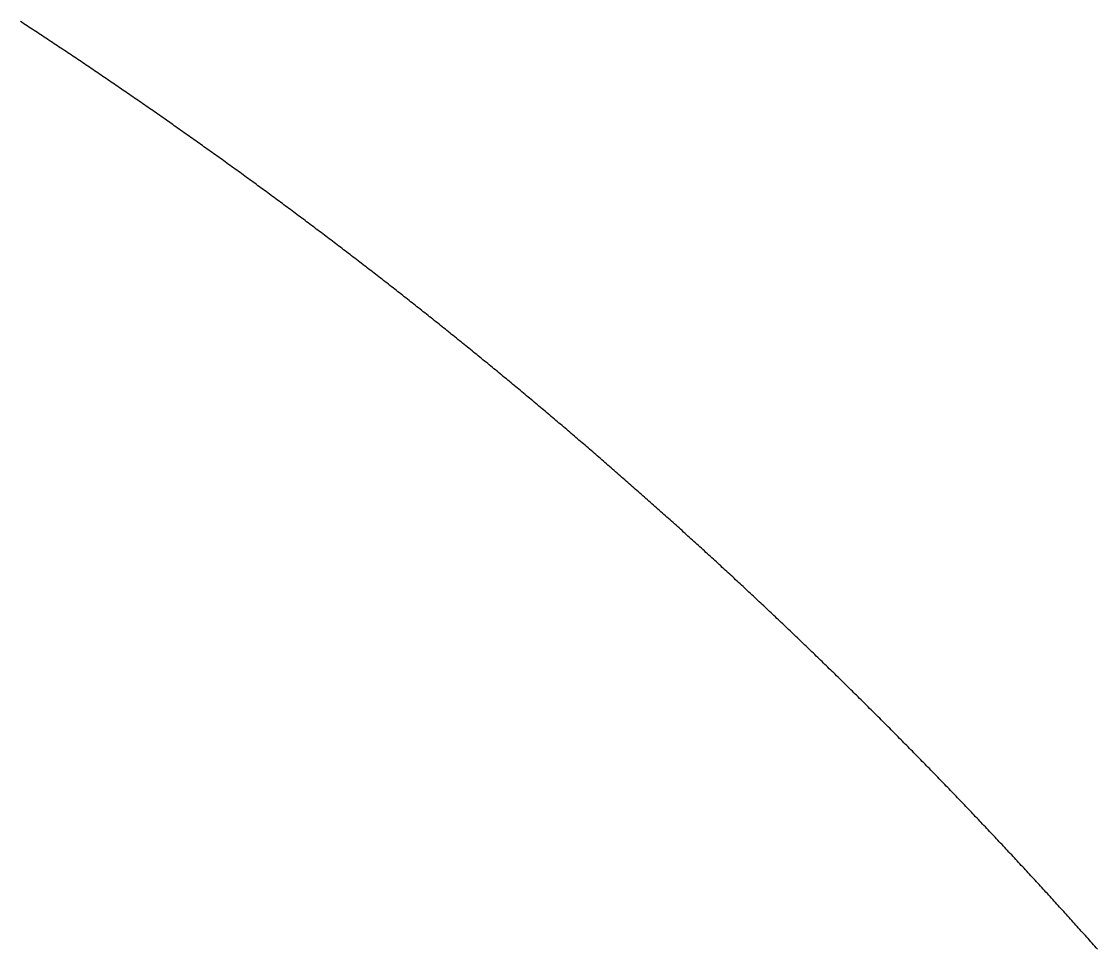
# Model space of a CAD drawing. Extents: x 6805096 to 46905100, y -25788412 to -58651.
# Drawn here: x 43335211 to 43675733, y -2970917 to -2677675 of the extents above; entities that cross this region are included whole.
import ezdxf

# ---------------------------------------------------------------- set-up
doc = ezdxf.new("R2010")
doc.units = 0

msp = doc.modelspace()

# ---------------------------------------------------------------- linework, layer by layer
at = {"layer": 'Layer 1'}
for p, q in [((43335422.810331, -2678024.523861), (43334887.328718, -2677675.310735)), ((43335958.15508, -2678373.935847), (43335422.810331, -2678024.523861)), ((43336493.362911, -2678723.546651), (43335958.15508, -2678373.935847)), ((43337028.433769, -2679073.356229), (43336493.362911, -2678723.546651)), ((43337563.3676, -2679423.364536), (43337028.433769, -2679073.356229)), ((43338098.164352, -2679773.57153), (43337563.3676, -2679423.364536)), ((43338632.82397, -2680123.977167), (43338098.164352, -2679773.57153)), ((43339167.3464, -2680474.581402), (43338632.82397, -2680123.977167)), ((43339701.731589, -2680825.384192), (43339167.3464, -2680474.581402)), ((43340235.979482, -2681176.385494), (43339701.731589, -2680825.384192)), ((43340770.090027, -2681527.585263), (43340235.979482, -2681176.385494)), ((43341304.063168, -2681878.983456), (43340770.090027, -2681527.585263)), ((43341837.898852, -2682230.58003), (43341304.063168, -2681878.983456)), ((43342371.597026, -2682582.374939), (43341837.898852, -2682230.58003)), ((43342905.157635, -2682934.368142), (43342371.597026, -2682582.374939)), ((43343438.580626, -2683286.559594), (43342905.157635, -2682934.368142)), ((43343971.865945, -2683638.949251), (43343438.580626, -2683286.559594)), ((43344505.013538, -2683991.53707), (43343971.865945, -2683638.949251)), ((43345038.023351, -2684344.323006), (43344505.013538, -2683991.53707)), ((43345570.89533, -2684697.307017), (43345038.023351, -2684344.323006)), ((43346103.629422, -2685050.489058), (43345570.89533, -2684697.307017)), ((43346636.225573, -2685403.869086), (43346103.629422, -2685050.489058)), ((43347168.683729, -2685757.447057), (43346636.225573, -2685403.869086)), ((43347701.003836, -2686111.222927), (43347168.683729, -2685757.447057)), ((43348233.18584, -2686465.196653), (43347701.003836, -2686111.222927)), ((43348765.229688, -2686819.368191), (43348233.18584, -2686465.196653)), ((43349297.135325, -2687173.737497), (43348765.229688, -2686819.368191)), ((43349828.902698, -2687528.304527), (43349297.135325, -2687173.737497)), ((43350360.531753, -2687883.069238), (43349828.902698, -2687528.304527)), ((43350892.022436, -2688238.031586), (43350360.531753, -2687883.069238)), ((43351423.374693, -2688593.191527), (43350892.022436, -2688238.031586)), ((43351954.588471, -2688948.549018), (43351423.374693, -2688593.191527)), ((43352485.663716, -2689304.104014), (43351954.588471, -2688948.549018)), ((43353016.600373, -2689659.856473), (43352485.663716, -2689304.104014)), ((43353547.39839, -2690015.80635), (43353016.600373, -2689659.856473)), ((43354078.057711, -2690371.953602), (43353547.39839, -2690015.80635)), ((43354608.578284, -2690728.298184), (43354078.057711, -2690371.953602)), ((43355138.960055, -2691084.840054), (43354608.578284, -2690728.298184)), ((43355669.202969, -2691441.579168), (43355138.960055, -2691084.840054)), ((43356199.306973, -2691798.515481), (43355669.202969, -2691441.579168)), ((43356729.272013, -2692155.64895), (43356199.306973, -2691798.515481)), ((43357259.098035, -2692512.979532), (43356729.272013, -2692155.64895)), ((43357788.784986, -2692870.507182), (43357259.098035, -2692512.979532)), ((43358318.332812, -2693228.231857), (43357788.784986, -2692870.507182)), ((43358847.741458, -2693586.153514), (43358318.332812, -2693228.231857)), ((43359377.010871, -2693944.272107), (43358847.741458, -2693586.153514)), ((43359906.140997, -2694302.587595), (43359377.010871, -2693944.272107)), ((43360435.131782, -2694661.099933), (43359906.140997, -2694302.587595)), ((43360963.983173, -2695019.809077), (43360435.131782, -2694661.099933)), ((43361492.695116, -2695378.714983), (43360963.983173, -2695019.809077)), ((43362021.267556, -2695737.817609), (43361492.695116, -2695378.714983)), ((43362549.70044, -2696097.116909), (43362021.267556, -2695737.817609)), ((43363077.993715, -2696456.612841), (43362549.70044, -2696097.116909)), ((43363606.147325, -2696816.305361), (43363077.993715, -2696456.612841)), ((43364134.161218, -2697176.194425), (43363606.147325, -2696816.305361)), ((43364662.03534, -2697536.279989), (43364134.161218, -2697176.194425)), ((43365189.769637, -2697896.562009), (43364662.03534, -2697536.279989)), ((43365717.364055, -2698257.040443), (43365189.769637, -2697896.562009)), ((43366244.81854, -2698617.715246), (43365717.364055, -2698257.040443)), ((43366772.133038, -2698978.586374), (43366244.81854, -2698617.715246)), ((43367299.307496, -2699339.653783), (43366772.133038, -2698978.586374)), ((43367826.341859, -2699700.917431), (43367299.307496, -2699339.653783)), ((43368353.236075, -2700062.377273), (43367826.341859, -2699700.917431)), ((43368879.990088, -2700424.033265), (43368353.236075, -2700062.377273)), ((43369406.603846, -2700785.885365), (43368879.990088, -2700424.033265)), ((43369933.077294, -2701147.933527), (43369406.603846, -2700785.885365)), ((43370459.410379, -2701510.177709), (43369933.077294, -2701147.933527)), ((43370985.603046, -2701872.617866), (43370459.410379, -2701510.177709)), ((43371511.655243, -2702235.253955), (43370985.603046, -2701872.617866)), ((43372037.566914, -2702598.085933), (43371511.655243, -2702235.253955)), ((43372563.338007, -2702961.113755), (43372037.566914, -2702598.085933)), ((43373088.968467, -2703324.337378), (43372563.338007, -2702961.113755)), ((43373614.458241, -2703687.756758), (43373088.968467, -2703324.337378)), ((43374139.807275, -2704051.371851), (43373614.458241, -2703687.756758)), ((43374665.015514, -2704415.182614), (43374139.807275, -2704051.371851)), ((43375190.082906, -2704779.189002), (43374665.015514, -2704415.182614)), ((43375715.009396, -2705143.390973), (43375190.082906, -2704779.189002)), ((43376239.794931, -2705507.788483), (43375715.009396, -2705143.390973)), ((43376764.439456, -2705872.381487), (43376239.794931, -2705507.788483)), ((43377288.942918, -2706237.169942), (43376764.439456, -2705872.381487)), ((43377813.305263, -2706602.153804), (43377288.942918, -2706237.169942)), ((43378337.526438, -2706967.33303), (43377813.305263, -2706602.153804)), ((43378861.606387, -2707332.707576), (43378337.526438, -2706967.33303)), ((43379385.545059, -2707698.277398), (43378861.606387, -2707332.707576)), ((43379909.342397, -2708064.042453), (43379385.545059, -2707698.277398)), ((43380432.99835, -2708430.002696), (43379909.342397, -2708064.042453)), ((43380956.512863, -2708796.158084), (43380432.99835, -2708430.002696)), ((43381479.885882, -2709162.508573), (43380956.512863, -2708796.158084)), ((43382003.117354, -2709529.05412), (43381479.885882, -2709162.508573)), ((43382526.207224, -2709895.794681), (43382003.117354, -2709529.05412)), ((43383049.155439, -2710262.730212), (43382526.207224, -2709895.794681)), ((43383571.961945, -2710629.86067), (43383049.155439, -2710262.730212)), ((43384094.626688, -2710997.18601), (43383571.961945, -2710629.86067)), ((43384617.149614, -2711364.706189), (43384094.626688, -2710997.18601)), ((43385139.53067, -2711732.421163), (43384617.149614, -2711364.706189)), ((43385661.769801, -2712100.330889), (43385139.53067, -2711732.421163)), ((43386183.866954, -2712468.435322), (43385661.769801, -2712100.330889)), ((43386705.822075, -2712836.73442), (43386183.866954, -2712468.435322)), ((43387227.63511, -2713205.228138), (43386705.822075, -2712836.73442)), ((43387749.306006, -2713573.916432), (43387227.63511, -2713205.228138)), ((43388270.834708, -2713942.79926), (43387749.306006, -2713573.916432)), ((43388792.221163, -2714311.876576), (43388270.834708, -2713942.79926)), ((43389313.465316, -2714681.148339), (43388792.221163, -2714311.876576)), ((43389834.567115, -2715050.614503), (43389313.465316, -2714681.148339)), ((43390355.526505, -2715420.275025), (43389834.567115, -2715050.614503)), ((43390876.343432, -2715790.129861), (43390355.526505, -2715420.275025)), ((43391397.017843, -2716160.178968), (43390876.343432, -2715790.129861)), ((43391917.549683, -2716530.422302), (43391397.017843, -2716160.178968)), ((43392437.9389, -2716900.859819), (43391917.549683, -2716530.422302)), ((43392958.185438, -2717271.491475), (43392437.9389, -2716900.859819)), ((43393478.289245, -2717642.317227), (43392958.185438, -2717271.491475)), ((43393998.250266, -2718013.337032), (43393478.289245, -2717642.317227)), ((43394518.068447, -2718384.550844), (43393998.250266, -2718013.337032)), ((43395037.743736, -2718755.958621), (43394518.068447, -2718384.550844)), ((43395557.276077, -2719127.560319), (43395037.743736, -2718755.958621)), ((43396076.665418, -2719499.355894), (43395557.276077, -2719127.560319)), ((43396595.911704, -2719871.345303), (43396076.665418, -2719499.355894)), ((43397115.014881, -2720243.528501), (43396595.911704, -2719871.345303)), ((43397633.974896, -2720615.905445), (43397115.014881, -2720243.528501)), ((43398152.791694, -2720988.476091), (43397633.974896, -2720615.905445)), ((43398671.465223, -2721361.240396), (43398152.791694, -2720988.476091)), ((43399189.995428, -2721734.198316), (43398671.465223, -2721361.240396)), ((43399708.382255, -2722107.349807), (43399189.995428, -2721734.198316)), ((43400226.625651, -2722480.694825), (43399708.382255, -2722107.349807)), ((43400744.725561, -2722854.233327), (43400226.625651, -2722480.694825)), ((43401262.681932, -2723227.965269), (43400744.725561, -2722854.233327)), ((43401780.49471, -2723601.890607), (43401262.681932, -2723227.965269)), ((43402298.163842, -2723976.009298), (43401780.49471, -2723601.890607)), ((43402815.689272, -2724350.321297), (43402298.163842, -2723976.009298)), ((43403333.070949, -2724724.826561), (43402815.689272, -2724350.321297)), ((43403850.308817, -2725099.525047), (43403333.070949, -2724724.826561)), ((43404367.402823, -2725474.416711), (43403850.308817, -2725099.525047)), ((43404884.352913, -2725849.501508), (43404367.402823, -2725474.416711)), ((43405401.159033, -2726224.779395), (43404884.352913, -2725849.501508)), ((43405917.82113, -2726600.250329), (43405401.159033, -2726224.779395)), ((43406434.339149, -2726975.914266), (43405917.82113, -2726600.250329)), ((43406950.713037, -2727351.771162), (43406434.339149, -2726975.914266)), ((43407466.94274, -2727727.820973), (43406950.713037, -2727351.771162)), ((43407983.028204, -2728104.063655), (43407466.94274, -2727727.820973)), ((43408498.969376, -2728480.499166), (43407983.028204, -2728104.063655)), ((43409014.7662, -2728857.127461), (43408498.969376, -2728480.499166)), ((43409530.418625, -2729233.948496), (43409014.7662, -2728857.127461)), ((43410045.926595, -2729610.962228), (43409530.418625, -2729233.948496)), ((43410561.290057, -2729988.168612), (43410045.926595, -2729610.962228)), ((43411076.508958, -2730365.567607), (43410561.290057, -2729988.168612)), ((43411591.583243, -2730743.159166), (43411076.508958, -2730365.567607)), ((43412106.512858, -2731120.943248), (43411591.583243, -2730743.159166)), ((43412621.29775, -2731498.919807), (43412106.512858, -2731120.943248)), ((43413135.937865, -2731877.088801), (43412621.29775, -2731498.919807)), ((43413650.433149, -2732255.450186), (43413135.937865, -2731877.088801)), ((43414164.783548, -2732634.003918), (43413650.433149, -2732255.450186)), ((43414678.989008, -2733012.749953), (43414164.783548, -2732634.003918)), ((43415193.049476, -2733391.688247), (43414678.989008, -2733012.749953)), ((43415706.964898, -2733770.818757), (43415193.049476, -2733391.688247)), ((43416220.73522, -2734150.14144), (43415706.964898, -2733770.818757)), ((43416734.360387, -2734529.656251), (43416220.73522, -2734150.14144)), ((43417247.840347, -2734909.363146), (43416734.360387, -2734529.656251)), ((43417761.175046, -2735289.262082), (43417247.840347, -2734909.363146)), ((43418274.364429, -2735669.353016), (43417761.175046, -2735289.262082)), ((43418787.408442, -2736049.635903), (43418274.364429, -2735669.353016)), ((43419300.307033, -2736430.110699), (43418787.408442, -2736049.635903)), ((43419813.060147, -2736810.777362), (43419300.307033, -2736430.110699)), ((43420325.66773, -2737191.635847), (43419813.060147, -2736810.777362)), ((43420838.129729, -2737572.686111), (43420325.66773, -2737191.635847)), ((43421350.446089, -2737953.92811), (43420838.129729, -2737572.686111)), ((43421862.616757, -2738335.3618), (43421350.446089, -2737953.92811)), ((43422374.641679, -2738716.987137), (43421862.616757, -2738335.3618)), ((43422886.520801, -2739098.804078), (43422374.641679, -2738716.987137)), ((43423398.25407, -2739480.812579), (43422886.520801, -2739098.804078)), ((43423909.841431, -2739863.012596), (43423398.25407, -2739480.812579)), ((43424421.28283, -2740245.404086), (43423909.841431, -2739863.012596)), ((43424932.578215, -2740627.987005), (43424421.28283, -2740245.404086)), ((43425443.727531, -2741010.761309), (43424932.578215, -2740627.987005)), ((43425954.730723, -2741393.726954), (43425443.727531, -2741010.761309)), ((43426465.58774, -2741776.883897), (43425954.730723, -2741393.726954)), ((43426976.298525, -2742160.232094), (43426465.58774, -2741776.883897)), ((43427486.863027, -2742543.771502), (43426976.298525, -2742160.232094)), ((43427997.28119, -2742927.502076), (43427486.863027, -2742543.771502)), ((43428507.552962, -2743311.423772), (43427997.28119, -2742927.502076)), ((43429017.678287, -2743695.536548), (43428507.552962, -2743311.423772)), ((43429527.657114, -2744079.840359), (43429017.678287, -2743695.536548)), ((43430037.489386, -2744464.335162), (43429527.657114, -2744079.840359)), ((43430547.175052, -2744849.020913), (43430037.489386, -2744464.335162)), ((43431056.714056, -2745233.897568), (43430547.175052, -2744849.020913)), ((43431566.106346, -2745618.965083), (43431056.714056, -2745233.897568)), ((43432075.351867, -2746004.223416), (43431566.106346, -2745618.965083)), ((43432584.450565, -2746389.672521), (43432075.351867, -2746004.223416)), ((43433093.402387, -2746775.312356), (43432584.450565, -2746389.672521)), ((43433602.207279, -2747161.142876), (43433093.402387, -2746775.312356)), ((43434110.865187, -2747547.164039), (43433602.207279, -2747161.142876)), ((43434619.376057, -2747933.375799), (43434110.865187, -2747547.164039)), ((43435127.739835, -2748319.778114), (43434619.376057, -2747933.375799)), ((43435635.956468, -2748706.37094), (43435127.739835, -2748319.778114)), ((43436144.025902, -2749093.154233), (43435635.956468, -2748706.37094)), ((43436651.948082, -2749480.127949), (43436144.025902, -2749093.154233)), ((43437159.722956, -2749867.292045), (43436651.948082, -2749480.127949)), ((43437667.350468, -2750254.646476), (43437159.722956, -2749867.292045)), ((43438174.830566, -2750642.1912), (43437667.350468, -2750254.646476)), ((43438682.163196, -2751029.926172), (43438174.830566, -2750642.1912)), ((43439189.348303, -2751417.851349), (43438682.163196, -2751029.926172)), ((43439696.385835, -2751805.966687), (43439189.348303, -2751417.851349)), ((43440203.275736, -2752194.272142), (43439696.385835, -2751805.966687)), ((43440710.017954, -2752582.767671), (43440203.275736, -2752194.272142)), ((43441216.612434, -2752971.453229), (43440710.017954, -2752582.767671)), ((43441723.059122, -2753360.328774), (43441216.612434, -2752971.453229)), ((43442229.357966, -2753749.394261), (43441723.059122, -2753360.328774)), ((43442735.50891, -2754138.649647), (43442229.357966, -2753749.394261)), ((43443241.511902, -2754528.094888), (43442735.50891, -2754138.649647)), ((43443747.366886, -2754917.72994), (43443241.511902, -2754528.094888)), ((43444253.073811, -2755307.55476), (43443747.366886, -2754917.72994)), ((43444758.632621, -2755697.569303), (43444253.073811, -2755307.55476)), ((43445264.043262, -2756087.773527), (43444758.632621, -2755697.569303)), ((43445769.305682, -2756478.167387), (43445264.043262, -2756087.773527)), ((43446274.419826, -2756868.750839), (43445769.305682, -2756478.167387)), ((43446779.38564, -2757259.523841), (43446274.419826, -2756868.750839)), ((43447284.203071, -2757650.486347), (43446779.38564, -2757259.523841)), ((43447788.872064, -2758041.638315), (43447284.203071, -2757650.486347)), ((43448293.392567, -2758432.979701), (43447788.872064, -2758041.638315)), ((43448797.764524, -2758824.510461), (43448293.392567, -2758432.979701)), ((43449301.987883, -2759216.230552), (43448797.764524, -2758824.510461)), ((43449806.062589, -2759608.139929), (43449301.987883, -2759216.230552)), ((43450309.988588, -2760000.238549), (43449806.062589, -2759608.139929)), ((43450813.765828, -2760392.526368), (43450309.988588, -2760000.238549)), ((43451317.394253, -2760785.003342), (43450813.765828, -2760392.526368)), ((43451820.87381, -2761177.669429), (43451317.394253, -2760785.003342)), ((43452324.204446, -2761570.524583), (43451820.87381, -2761177.669429)), ((43452827.386106, -2761963.568762), (43452324.204446, -2761570.524583)), ((43453330.418736, -2762356.801921), (43452827.386106, -2761963.568762)), ((43453833.302284, -2762750.224017), (43453330.418736, -2762356.801921)), ((43454336.036694, -2763143.835006), (43453833.302284, -2762750.224017)), ((43454838.621913, -2763537.634845), (43454336.036694, -2763143.835006)), ((43455341.057888, -2763931.623489), (43454838.621913, -2763537.634845)), ((43455843.344564, -2764325.800895), (43455341.057888, -2763931.623489)), ((43456345.481888, -2764720.16702), (43455843.344564, -2764325.800895)), ((43456847.469806, -2765114.721819), (43456345.481888, -2764720.16702)), ((43457349.308264, -2765509.465249), (43456847.469806, -2765114.721819)), ((43457850.997208, -2765904.397266), (43457349.308264, -2765509.465249)), ((43458352.536584, -2766299.517827), (43457850.997208, -2765904.397266)), ((43458853.926339, -2766694.826887), (43458352.536584, -2766299.517827)), ((43459355.166418, -2767090.324403), (43458853.926339, -2766694.826887)), ((43459856.256769, -2767486.010332), (43459355.166418, -2767090.324403)), ((43460357.197336, -2767881.884629), (43459856.256769, -2767486.010332)), ((43460857.988067, -2768277.94725), (43460357.197336, -2767881.884629)), ((43461358.628907, -2768674.198153), (43460857.988067, -2768277.94725)), ((43461859.119802, -2769070.637293), (43461358.628907, -2768674.198153)), ((43462359.4607, -2769467.264627), (43461859.119802, -2769070.637293)), ((43462859.651545, -2769864.080111), (43462359.4607, -2769467.264627)), ((43463359.692284, -2770261.083701), (43462859.651545, -2769864.080111)), ((43463859.582864, -2770658.275353), (43463359.692284, -2770261.083701)), ((43464359.32323, -2771055.655024), (43463859.582864, -2770658.275353)), ((43464858.913328, -2771453.222671), (43464359.32323, -2771055.655024)), ((43465358.353106, -2771850.978248), (43464858.913328, -2771453.222671)), ((43465857.642508, -2772248.921713), (43465358.353106, -2771850.978248)), ((43466356.781482, -2772647.053023), (43465857.642508, -2772248.921713)), ((43466855.769973, -2773045.372132), (43466356.781482, -2772647.053023)), ((43467354.607927, -2773443.878997), (43466855.769973, -2773045.372132)), ((43467853.295291, -2773842.573576), (43467354.607927, -2773443.878997)), ((43468351.832011, -2774241.455823), (43467853.295291, -2773842.573576)), ((43468850.218033, -2774640.525696), (43468351.832011, -2774241.455823)), ((43469348.453303, -2775039.78315), (43468850.218033, -2774640.525696)), ((43469846.537767, -2775439.228142), (43469348.453303, -2775039.78315)), ((43470344.471372, -2775838.860629), (43469846.537767, -2775439.228142)), ((43470842.254063, -2776238.680565), (43470344.471372, -2775838.860629)), ((43471339.885788, -2776638.687909), (43470842.254063, -2776238.680565)), ((43471837.366491, -2777038.882615), (43471339.885788, -2776638.687909)), ((43472334.69612, -2777439.264641), (43471837.366491, -2777038.882615)), ((43472831.87462, -2777839.833942), (43472334.69612, -2777439.264641)), ((43473328.901938, -2778240.590475), (43472831.87462, -2777839.833942)), ((43473825.778019, -2778641.534196), (43473328.901938, -2778240.590475)), ((43474322.502811, -2779042.665062), (43473825.778019, -2778641.534196)), ((43474819.076258, -2779443.983028), (43474322.502811, -2779042.665062)), ((43475315.498308, -2779845.488051), (43474819.076258, -2779443.983028)), ((43475811.768906, -2780247.180087), (43475315.498308, -2779845.488051)), ((43476307.887999, -2780649.059093), (43475811.768906, -2780247.180087)), ((43476803.855532, -2781051.125025), (43476307.887999, -2780649.059093)), ((43477299.671453, -2781453.377838), (43476803.855532, -2781051.125025)), ((43477795.335707, -2781855.81749), (43477299.671453, -2781453.377838)), ((43478290.848239, -2782258.443937), (43477795.335707, -2781855.81749)), ((43478786.208998, -2782661.257134), (43478290.848239, -2782258.443937)), ((43479281.417928, -2783064.257039), (43478786.208998, -2782661.257134)), ((43479776.474976, -2783467.443607), (43479281.417928, -2783064.257039)), ((43480271.380088, -2783870.816795), (43479776.474976, -2783467.443607)), ((43480766.13321, -2784274.376559), (43480271.380088, -2783870.816795)), ((43481260.734289, -2784678.122856), (43480766.13321, -2784274.376559)), ((43481755.18327, -2785082.055641), (43481260.734289, -2784678.122856)), ((43482249.4801, -2785486.17487), (43481755.18327, -2785082.055641)), ((43482743.624724, -2785890.480501), (43482249.4801, -2785486.17487)), ((43483237.61709, -2786294.97249), (43482743.624724, -2785890.480501)), ((43483731.457143, -2786699.650792), (43483237.61709, -2786294.97249)), ((43484225.144829, -2787104.515364), (43483731.457143, -2786699.650792)), ((43484718.680095, -2787509.566162), (43484225.144829, -2787104.515364)), ((43485212.062887, -2787914.803143), (43484718.680095, -2787509.566162)), ((43485705.29315, -2788320.226263), (43485212.062887, -2787914.803143)), ((43486198.370832, -2788725.835478), (43485705.29315, -2788320.226263)), ((43486691.295878, -2789131.630744), (43486198.370832, -2788725.835478)), ((43487184.068234, -2789537.612018), (43486691.295878, -2789131.630744)), ((43487676.687847, -2789943.779256), (43487184.068234, -2789537.612018)), ((43488169.154663, -2790350.132414), (43487676.687847, -2789943.779256)), ((43488661.468628, -2790756.671449), (43488169.154663, -2790350.132414)), ((43489153.629688, -2791163.396317), (43488661.468628, -2790756.671449)), ((43489645.637789, -2791570.306973), (43489153.629688, -2791163.396317)), ((43490137.492878, -2791977.403375), (43489645.637789, -2791570.306973)), ((43490629.1949, -2792384.685479), (43490137.492878, -2791977.403375)), ((43491120.743802, -2792792.153241), (43490629.1949, -2792384.685479)), ((43491612.13953, -2793199.806616), (43491120.743802, -2792792.153241)), ((43492103.382031, -2793607.645563), (43491612.13953, -2793199.806616)), ((43492594.47125, -2794015.670036), (43492103.382031, -2793607.645563)), ((43493085.407133, -2794423.879992), (43492594.47125, -2794015.670036)), ((43493576.189627, -2794832.275387), (43493085.407133, -2794423.879992)), ((43494066.818678, -2795240.856178), (43493576.189627, -2794832.275387)), ((43494557.294232, -2795649.622321), (43494066.818678, -2795240.856178)), ((43495047.616235, -2796058.573772), (43494557.294232, -2795649.622321)), ((43495537.784634, -2796467.710488), (43495047.616235, -2796058.573772)), ((43496027.799374, -2796877.032424), (43495537.784634, -2796467.710488)), ((43496517.660402, -2797286.539538), (43496027.799374, -2796877.032424)), ((43497007.367664, -2797696.231784), (43496517.660402, -2797286.539538)), ((43497496.921106, -2798106.109121), (43497007.367664, -2797696.231784)), ((43497986.320674, -2798516.171503), (43497496.921106, -2798106.109121)), ((43498475.566314, -2798926.418887), (43497986.320674, -2798516.171503)), ((43498964.657974, -2799336.85123), (43498475.566314, -2798926.418887)), ((43499453.595598, -2799747.468487), (43498964.657974, -2799336.85123)), ((43499942.379133, -2800158.270615), (43499453.595598, -2799747.468487)), ((43500431.008525, -2800569.257571), (43499942.379133, -2800158.270615)), ((43500919.483721, -2800980.42931), (43500431.008525, -2800569.257571)), ((43501407.804666, -2801391.785789), (43500919.483721, -2800980.42931)), ((43501895.971307, -2801803.326964), (43501407.804666, -2801391.785789)), ((43502383.983589, -2802215.052792), (43501895.971307, -2801803.326964)), ((43502871.84146, -2802626.963228), (43502383.983589, -2802215.052792)), ((43503359.544864, -2803039.058229), (43502871.84146, -2802626.963228)), ((43503847.09375, -2803451.337751), (43503359.544864, -2803039.058229)), ((43504334.488061, -2803863.801751), (43503847.09375, -2803451.337751)), ((43504821.727746, -2804276.450185), (43504334.488061, -2803863.801751)), ((43505308.812749, -2804689.283009), (43504821.727746, -2804276.450185)), ((43505795.743017, -2805102.300179), (43505308.812749, -2804689.283009)), ((43506282.518497, -2805515.501651), (43505795.743017, -2805102.300179)), ((43506769.139134, -2805928.887383), (43506282.518497, -2805515.501651)), ((43507255.604874, -2806342.45733), (43506769.139134, -2805928.887383)), ((43507741.915665, -2806756.211448), (43507255.604874, -2806342.45733)), ((43508228.071451, -2807170.149694), (43507741.915665, -2806756.211448)), ((43508714.072179, -2807584.272024), (43508228.071451, -2807170.149694)), ((43509199.917796, -2807998.578395), (43508714.072179, -2807584.272024)), ((43509685.608247, -2808413.068762), (43509199.917796, -2807998.578395)), ((43510171.143479, -2808827.743082), (43509685.608247, -2808413.068762)), ((43510656.523437, -2809242.601311), (43510171.143479, -2808827.743082)), ((43511141.748069, -2809657.643405), (43510656.523437, -2809242.601311)), ((43511626.817319, -2810072.869322), (43511141.748069, -2809657.643405)), ((43512111.731135, -2810488.279016), (43511626.817319, -2810072.869322)), ((43512596.489463, -2810903.872444), (43512111.731135, -2810488.279016)), ((43513081.092248, -2811319.649564), (43512596.489463, -2810903.872444)), ((43513565.539437, -2811735.61033), (43513081.092248, -2811319.649564)), ((43514049.830976, -2812151.754699), (43513565.539437, -2811735.61033)), ((43514533.966811, -2812568.082627), (43514049.830976, -2812151.754699)), ((43515017.946889, -2812984.594071), (43514533.966811, -2812568.082627)), ((43515501.771155, -2813401.288987), (43515017.946889, -2812984.594071)), ((43515985.439555, -2813818.167332), (43515501.771155, -2813401.288987)), ((43516468.952037, -2814235.229061), (43515985.439555, -2813818.167332)), ((43516952.308546, -2814652.474131), (43516468.952037, -2814235.229061)), ((43517435.509028, -2815069.902498), (43516952.308546, -2814652.474131)), ((43517918.553429, -2815487.514118), (43517435.509028, -2815069.902498)), ((43518401.441696, -2815905.308948), (43517918.553429, -2815487.514118)), ((43518884.173775, -2816323.286944), (43518401.441696, -2815905.308948)), ((43519366.749612, -2816741.448062), (43518884.173775, -2816323.286944)), ((43519849.169153, -2817159.792258), (43519366.749612, -2816741.448062)), ((43520331.432344, -2817578.319489), (43519849.169153, -2817159.792258)), ((43520813.539131, -2817997.029712), (43520331.432344, -2817578.319489)), ((43521295.489462, -2818415.922882), (43520813.539131, -2817997.029712)), ((43521777.283281, -2818834.998955), (43521295.489462, -2818415.922882)), ((43522258.920535, -2819254.257888), (43521777.283281, -2818834.998955)), ((43522740.40117, -2819673.699638), (43522258.920535, -2819254.257888)), ((43523221.725132, -2820093.32416), (43522740.40117, -2819673.699638)), ((43523702.892368, -2820513.13141), (43523221.725132, -2820093.32416)), ((43524183.902824, -2820933.121346), (43523702.892368, -2820513.13141)), ((43524664.756445, -2821353.293923), (43524183.902824, -2820933.121346)), ((43525145.453179, -2821773.649098), (43524664.756445, -2821353.293923)), ((43525625.99297, -2822194.186826), (43525145.453179, -2821773.649098)), ((43526106.375766, -2822614.907065), (43525625.99297, -2822194.186826)), ((43526586.601513, -2823035.80977), (43526106.375766, -2822614.907065)), ((43527066.670156, -2823456.894898), (43526586.601513, -2823035.80977)), ((43527546.581643, -2823878.162404), (43527066.670156, -2823456.894898)), ((43528026.335918, -2824299.612246), (43527546.581643, -2823878.162404)), ((43528505.932929, -2824721.24438), (43528026.335918, -2824299.612246)), ((43528985.372621, -2825143.058761), (43528505.932929, -2824721.24438)), ((43529464.65494, -2825565.055347), (43528985.372621, -2825143.058761)), ((43529943.779833, -2825987.234093), (43529464.65494, -2825565.055347)), ((43530422.747247, -2826409.594955), (43529943.779833, -2825987.234093)), ((43530901.557126, -2826832.137891), (43530422.747247, -2826409.594955)), ((43531380.209418, -2827254.862856), (43530901.557126, -2826832.137891)), ((43531858.704068, -2827677.769806), (43531380.209418, -2827254.862856)), ((43532337.041023, -2828100.858698), (43531858.704068, -2827677.769806)), ((43532815.220228, -2828524.129488), (43532337.041023, -2828100.858698)), ((43533293.241631, -2828947.582133), (43532815.220228, -2828524.129488)), ((43533771.105177, -2829371.216588), (43533293.241631, -2828947.582133)), ((43534248.810812, -2829795.03281), (43533771.105177, -2829371.216588)), ((43534726.358482, -2830219.030756), (43534248.810812, -2829795.03281)), ((43535203.748134, -2830643.210381), (43534726.358482, -2830219.030756)), ((43535680.979714, -2831067.571641), (43535203.748134, -2830643.210381)), ((43536158.053169, -2831492.114494), (43535680.979714, -2831067.571641)), ((43536634.968443, -2831916.838895), (43536158.053169, -2831492.114494)), ((43537111.725484, -2832341.7448), (43536634.968443, -2831916.838895)), ((43537588.324237, -2832766.832167), (43537111.725484, -2832341.7448)), ((43538064.764649, -2833192.10095), (43537588.324237, -2832766.832167)), ((43538541.046666, -2833617.551108), (43538064.764649, -2833192.10095)), ((43539017.170234, -2834043.182594), (43538541.046666, -2833617.551108)), ((43539493.135299, -2834468.995367), (43539017.170234, -2834043.182594)), ((43539968.941807, -2834894.989382), (43539493.135299, -2834468.995367)), ((43540444.589706, -2835321.164596), (43539968.941807, -2834894.989382)), ((43540920.07894, -2835747.520965), (43540444.589706, -2835321.164596)), ((43541395.409455, -2836174.058444), (43540920.07894, -2835747.520965)), ((43541870.581199, -2836600.776992), (43541395.409455, -2836174.058444)), ((43542345.594118, -2837027.676562), (43541870.581199, -2836600.776992)), ((43542820.448157, -2837454.757113), (43542345.594118, -2837027.676562)), ((43543295.143262, -2837882.0186), (43542820.448157, -2837454.757113)), ((43543769.67938, -2838309.46098), (43543295.143262, -2837882.0186)), ((43544244.056457, -2838737.084208), (43543769.67938, -2838309.46098)), ((43544718.27444, -2839164.888242), (43544244.056457, -2838737.084208)), ((43545192.333274, -2839592.873037), (43544718.27444, -2839164.888242)), ((43545666.232905, -2840021.038549), (43545192.333274, -2839592.873037)), ((43546139.97328, -2840449.384736), (43545666.232905, -2840021.038549)), ((43546613.554344, -2840877.911553), (43546139.97328, -2840449.384736)), ((43547086.976045, -2841306.618956), (43546613.554344, -2840877.911553)), ((43547560.238328, -2841735.506902), (43547086.976045, -2841306.618956)), ((43548033.34114, -2842164.575347), (43547560.238328, -2841735.506902)), ((43548506.284426, -2842593.824248), (43548033.34114, -2842164.575347)), ((43548979.068132, -2843023.25356), (43548506.284426, -2842593.824248)), ((43549451.692206, -2843452.86324), (43548979.068132, -2843023.25356)), ((43549924.156592, -2843882.653244), (43549451.692206, -2843452.86324)), ((43550396.461238, -2844312.623529), (43549924.156592, -2843882.653244)), ((43550868.60609, -2844742.77405), (43550396.461238, -2844312.623529)), ((43551340.591093, -2845173.104764), (43550868.60609, -2844742.77405)), ((43551812.416193, -2845603.615628), (43551340.591093, -2845173.104764)), ((43552284.081338, -2846034.306598), (43551812.416193, -2845603.615628)), ((43552755.586473, -2846465.177629), (43552284.081338, -2846034.306598)), ((43553226.931544, -2846896.228678), (43552755.586473, -2846465.177629)), ((43553698.116497, -2847327.459702), (43553226.931544, -2846896.228678)), ((43554169.141279, -2847758.870657), (43553698.116497, -2847327.459702)), ((43554640.005836, -2848190.461498), (43554169.141279, -2847758.870657)), ((43555110.710114, -2848622.232183), (43554640.005836, -2848190.461498)), ((43555581.25406, -2849054.182668), (43555110.710114, -2848622.232183)), ((43556051.637618, -2849486.312908), (43555581.25406, -2849054.182668)), ((43556521.860736, -2849918.62286), (43556051.637618, -2849486.312908)), ((43556991.92336, -2850351.112481), (43556521.860736, -2849918.62286)), ((43557461.825435, -2850783.781726), (43556991.92336, -2850351.112481)), ((43557931.566909, -2851216.630553), (43557461.825435, -2850783.781726)), ((43558401.147727, -2851649.658917), (43557931.566909, -2851216.630553)), ((43558870.567835, -2852082.866774), (43558401.147727, -2851649.658917)), ((43559339.82718, -2852516.254081), (43558870.567835, -2852082.866774)), ((43559808.925707, -2852949.820794), (43559339.82718, -2852516.254081)), ((43560277.863363, -2853383.566869), (43559808.925707, -2852949.820794)), ((43560746.640095, -2853817.492264), (43560277.863363, -2853383.566869)), ((43561215.255848, -2854251.596933), (43560746.640095, -2853817.492264)), ((43561683.710568, -2854685.880833), (43561215.255848, -2854251.596933)), ((43562152.004201, -2855120.343921), (43561683.710568, -2854685.880833)), ((43562620.136695, -2855554.986152), (43562152.004201, -2855120.343921)), ((43563088.107994, -2855989.807484), (43562620.136695, -2855554.986152)), ((43563555.918046, -2856424.807872), (43563088.107994, -2855989.807484)), ((43564023.566796, -2856859.987272), (43563555.918046, -2856424.807872)), ((43564491.05419, -2857295.345642), (43564023.566796, -2856859.987272)), ((43564958.380175, -2857730.882936), (43564491.05419, -2857295.345642)), ((43565425.544697, -2858166.599112), (43564958.380175, -2857730.882936)), ((43565892.547702, -2858602.494126), (43565425.544697, -2858166.599112)), ((43566359.389136, -2859038.567934), (43565892.547702, -2858602.494126)), ((43566826.068945, -2859474.820492), (43566359.389136, -2859038.567934)), ((43567292.587076, -2859911.251757), (43566826.068945, -2859474.820492)), ((43567758.943475, -2860347.861685), (43567292.587076, -2859911.251757)), ((43568225.138087, -2860784.650231), (43567758.943475, -2860347.861685)), ((43568691.170859, -2861221.617354), (43568225.138087, -2860784.650231)), ((43569157.041738, -2861658.763007), (43568691.170859, -2861221.617354)), ((43569622.750669, -2862096.087149), (43569157.041738, -2861658.763007)), ((43570088.297599, -2862533.589735), (43569622.750669, -2862096.087149)), ((43570553.682473, -2862971.270722), (43570088.297599, -2862533.589735)), ((43571018.905238, -2863409.130066), (43570553.682473, -2862971.270722)), ((43571483.965841, -2863847.167722), (43571018.905238, -2863409.130066)), ((43571948.864226, -2864285.383648), (43571483.965841, -2863847.167722)), ((43572413.600341, -2864723.7778), (43571948.864226, -2864285.383648)), ((43572878.174132, -2865162.350134), (43572413.600341, -2864723.7778)), ((43573342.585544, -2865601.100605), (43572878.174132, -2865162.350134)), ((43573806.834525, -2866040.029172), (43573342.585544, -2865601.100605)), ((43574270.921019, -2866479.135789), (43573806.834525, -2866040.029172)), ((43574734.844974, -2866918.420413), (43574270.921019, -2866479.135789)), ((43575198.606335, -2867357.883001), (43574734.844974, -2866918.420413)), ((43575662.205049, -2867797.523508), (43575198.606335, -2867357.883001)), ((43576125.641062, -2868237.341891), (43575662.205049, -2867797.523508)), ((43576588.91432, -2868677.338107), (43576125.641062, -2868237.341891)), ((43577052.024768, -2869117.512111), (43576588.91432, -2868677.338107)), ((43577514.972355, -2869557.863859), (43577052.024768, -2869117.512111)), ((43577977.757025, -2869998.393309), (43577514.972355, -2869557.863859)), ((43578440.378724, -2870439.100416), (43577977.757025, -2869998.393309)), ((43578902.837399, -2870879.985136), (43578440.378724, -2870439.100416)), ((43579365.132997, -2871321.047427), (43578902.837399, -2870879.985136)), ((43579827.265462, -2871762.287243), (43579365.132997, -2871321.047427)), ((43580289.234742, -2872203.704543), (43579827.265462, -2871762.287243)), ((43580751.040783, -2872645.29928), (43580289.234742, -2872203.704543)), ((43581212.68353, -2873087.071413), (43580751.040783, -2872645.29928)), ((43581674.16293, -2873529.020897), (43581212.68353, -2873087.071413)), ((43582135.47893, -2873971.147689), (43581674.16293, -2873529.020897)), ((43582596.631474, -2874413.451744), (43582135.47893, -2873971.147689)), ((43583057.62051, -2874855.93302), (43582596.631474, -2874413.451744)), ((43583518.445984, -2875298.591472), (43583057.62051, -2874855.93302)), ((43583979.107841, -2875741.427057), (43583518.445984, -2875298.591472)), ((43584439.606029, -2876184.439731), (43583979.107841, -2875741.427057)), ((43584899.940492, -2876627.62945), (43584439.606029, -2876184.439731)), ((43585360.111178, -2877070.99617), (43584899.940492, -2876627.62945)), ((43585820.118032, -2877514.539849), (43585360.111178, -2877070.99617)), ((43586279.961001, -2877958.260441), (43585820.118032, -2877514.539849)), ((43586739.640031, -2878402.157904), (43586279.961001, -2877958.260441)), ((43587199.155068, -2878846.232193), (43586739.640031, -2878402.157904)), ((43587658.506058, -2879290.483266), (43587199.155068, -2878846.232193)), ((43588117.692947, -2879734.911077), (43587658.506058, -2879290.483266)), ((43588576.715682, -2880179.515584), (43588117.692947, -2879734.911077)), ((43589035.574208, -2880624.296743), (43588576.715682, -2880179.515584)), ((43589494.268473, -2881069.25451), (43589035.574208, -2880624.296743)), ((43589952.798421, -2881514.388842), (43589494.268473, -2881069.25451)), ((43590411.164, -2881959.699694), (43589952.798421, -2881514.388842)), ((43590869.365155, -2882405.187022), (43590411.164, -2881959.699694)), ((43591327.401832, -2882850.850784), (43590869.365155, -2882405.187022)), ((43591785.273979, -2883296.690936), (43591327.401832, -2882850.850784)), ((43592242.98154, -2883742.707433), (43591785.273979, -2883296.690936)), ((43592700.524462, -2884188.900232), (43592242.98154, -2883742.707433)), ((43593157.902692, -2884635.26929), (43592700.524462, -2884188.900232)), ((43593615.116175, -2885081.814562), (43593157.902692, -2884635.26929)), ((43594072.164858, -2885528.536005), (43593615.116175, -2885081.814562)), ((43594529.048686, -2885975.433576), (43594072.164858, -2885528.536005)), ((43594985.767607, -2886422.507229), (43594529.048686, -2885975.433576)), ((43595442.321565, -2886869.756922), (43594985.767607, -2886422.507229)), ((43595898.710508, -2887317.182612), (43595442.321565, -2886869.756922)), ((43596354.934382, -2887764.784253), (43595898.710508, -2887317.182612)), ((43596810.993132, -2888212.561804), (43596354.934382, -2887764.784253)), ((43597266.886704, -2888660.515219), (43596810.993132, -2888212.561804)), ((43597722.615046, -2889108.644455), (43597266.886704, -2888660.515219)), ((43598178.178103, -2889556.949468), (43597722.615046, -2889108.644455)), ((43598633.575822, -2890005.430216), (43598178.178103, -2889556.949468)), ((43599088.808148, -2890454.086653), (43598633.575822, -2890005.430216)), ((43599543.875027, -2890902.918736), (43599088.808148, -2890454.086653)), ((43599998.776407, -2891351.926422), (43599543.875027, -2890902.918736)), ((43600453.512232, -2891801.109667), (43599998.776407, -2891351.926422)), ((43600908.08245, -2892250.468427), (43600453.512232, -2891801.109667)), ((43601362.487006, -2892700.002658), (43600908.08245, -2892250.468427)), ((43601816.725847, -2893149.712317), (43601362.487006, -2892700.002658)), ((43602270.798919, -2893599.597359), (43601816.725847, -2893149.712317)), ((43602724.706167, -2894049.657742), (43602270.798919, -2893599.597359)), ((43603178.447538, -2894499.893422), (43602724.706167, -2894049.657742)), ((43603632.022979, -2894950.304354), (43603178.447538, -2894499.893422)), ((43604085.432435, -2895400.890495), (43603632.022979, -2894950.304354)), ((43604538.675853, -2895851.651802), (43604085.432435, -2895400.890495)), ((43604991.753179, -2896302.58823), (43604538.675853, -2895851.651802)), ((43605444.664359, -2896753.699736), (43604991.753179, -2896302.58823)), ((43605897.409338, -2897204.986276), (43605444.664359, -2896753.699736)), ((43606349.988064, -2897656.447807), (43605897.409338, -2897204.986276)), ((43606802.400483, -2898108.084285), (43606349.988064, -2897656.447807)), ((43607254.64654, -2898559.895665), (43606802.400483, -2898108.084285)), ((43607706.726182, -2899011.881905), (43607254.64654, -2898559.895665)), ((43608158.639355, -2899464.04296), (43607706.726182, -2899011.881905)), ((43608610.386005, -2899916.378787), (43608158.639355, -2899464.04296)), ((43609061.966079, -2900368.889343), (43608610.386005, -2899916.378787)), ((43609513.379522, -2900821.574582), (43609061.966079, -2900368.889343)), ((43609964.626281, -2901274.434463), (43609513.379522, -2900821.574582)), ((43610415.706302, -2901727.46894), (43609964.626281, -2901274.434463)), ((43610866.61953, -2902180.677971), (43610415.706302, -2901727.46894)), ((43611317.365913, -2902634.061511), (43610866.61953, -2902180.677971)), ((43611767.945397, -2903087.619517), (43611317.365913, -2902634.061511)), ((43612218.357927, -2903541.351946), (43611767.945397, -2903087.619517)), ((43612668.60345, -2903995.258752), (43612218.357927, -2903541.351946)), ((43613118.681911, -2904449.339893), (43612668.60345, -2903995.258752)), ((43613568.593258, -2904903.595326), (43613118.681911, -2904449.339893)), ((43614018.337436, -2905358.025005), (43613568.593258, -2904903.595326)), ((43614467.914391, -2905812.628888), (43614018.337436, -2905358.025005)), ((43614917.324071, -2906267.406931), (43614467.914391, -2905812.628888)), ((43615366.566419, -2906722.359089), (43614917.324071, -2906267.406931)), ((43615815.641384, -2907177.48532), (43615366.566419, -2906722.359089)), ((43616264.548911, -2907632.78558), (43615815.641384, -2907177.48532)), ((43616713.288947, -2908088.259825), (43616264.548911, -2907632.78558)), ((43617161.861436, -2908543.908011), (43616713.288947, -2908088.259825)), ((43617610.266327, -2908999.730094), (43617161.861436, -2908543.908011)), ((43618058.503564, -2909455.726031), (43617610.266327, -2908999.730094)), ((43618506.573095, -2909911.895778), (43618058.503564, -2909455.726031)), ((43618954.474864, -2910368.239292), (43618506.573095, -2909911.895778)), ((43619402.208819, -2910824.756528), (43618954.474864, -2910368.239292)), ((43619849.774905, -2911281.447443), (43619402.208819, -2910824.756528)), ((43620297.173069, -2911738.311993), (43619849.774905, -2911281.447443)), ((43620744.403257, -2912195.350134), (43620297.173069, -2911738.311993)), ((43621191.465416, -2912652.561824), (43620744.403257, -2912195.350134)), ((43621638.35949, -2913109.947017), (43621191.465416, -2912652.561824)), ((43622085.085427, -2913567.50567), (43621638.35949, -2913109.947017)), ((43622531.643172, -2914025.23774), (43622085.085427, -2913567.50567)), ((43622978.032672, -2914483.143183), (43622531.643172, -2914025.23774)), ((43623424.253873, -2914941.221955), (43622978.032672, -2914483.143183)), ((43623870.306721, -2915399.474013), (43623424.253873, -2914941.221955)), ((43624316.191162, -2915857.899312), (43623870.306721, -2915399.474013)), ((43624761.907143, -2916316.497809), (43624316.191162, -2915857.899312)), ((43625207.454609, -2916775.269461), (43624761.907143, -2916316.497809)), ((43625652.833508, -2917234.214222), (43625207.454609, -2916775.269461)), ((43626098.043784, -2917693.332051), (43625652.833508, -2917234.214222)), ((43626543.085384, -2918152.622903), (43626098.043784, -2917693.332051)), ((43626987.958255, -2918612.086734), (43626543.085384, -2918152.622903)), ((43627432.662342, -2919071.723501), (43626987.958255, -2918612.086734)), ((43627877.197592, -2919531.53316), (43627432.662342, -2919071.723501)), ((43628321.563951, -2919991.515667), (43627877.197592, -2919531.53316)), ((43628765.761364, -2920451.670978), (43628321.563951, -2919991.515667)), ((43629209.789779, -2920911.99905), (43628765.761364, -2920451.670978)), ((43629653.649141, -2921372.49984), (43629209.789779, -2920911.99905)), ((43630097.339397, -2921833.173302), (43629653.649141, -2921372.49984)), ((43630540.860493, -2922294.019395), (43630097.339397, -2921833.173302)), ((43630984.212374, -2922755.038073), (43630540.860493, -2922294.019395)), ((43631427.394988, -2923216.229293), (43630984.212374, -2922755.038073)), ((43631870.408279, -2923677.593012), (43631427.394988, -2923216.229293)), ((43632313.252195, -2924139.129185), (43631870.408279, -2923677.593012)), ((43632755.926682, -2924600.83777), (43632313.252195, -2924139.129185)), ((43633198.431685, -2925062.718722), (43632755.926682, -2924600.83777)), ((43633640.767152, -2925524.771997), (43633198.431685, -2925062.718722)), ((43634082.933027, -2925986.997553), (43633640.767152, -2925524.771997)), ((43634524.929258, -2926449.395344), (43634082.933027, -2925986.997553)), ((43634966.75579, -2926911.965328), (43634524.929258, -2926449.395344)), ((43635408.41257, -2927374.70746), (43634966.75579, -2926911.965328)), ((43635849.899544, -2927837.621698), (43635408.41257, -2927374.70746)), ((43636291.216657, -2928300.707997), (43635849.899544, -2927837.621698)), ((43636732.363857, -2928763.966313), (43636291.216657, -2928300.707997)), ((43637173.341089, -2929227.396603), (43636732.363857, -2928763.966313)), ((43637614.1483, -2929690.998824), (43637173.341089, -2929227.396603)), ((43638054.785435, -2930154.772931), (43637614.1483, -2929690.998824)), ((43638495.252441, -2930618.71888), (43638054.785435, -2930154.772931)), ((43638935.549264, -2931082.836628), (43638495.252441, -2930618.71888)), ((43639375.675851, -2931547.126132), (43638935.549264, -2931082.836628)), ((43639815.632146, -2932011.587347), (43639375.675851, -2931547.126132)), ((43640255.418098, -2932476.22023), (43639815.632146, -2932011.587347)), ((43640695.033651, -2932941.024737), (43640255.418098, -2932476.22023)), ((43641134.478752, -2933406.000824), (43640695.033651, -2932941.024737)), ((43641573.753346, -2933871.148448), (43641134.478752, -2933406.000824)), ((43642012.857382, -2934336.467565), (43641573.753346, -2933871.148448)), ((43642451.790803, -2934801.958131), (43642012.857382, -2934336.467565)), ((43642890.553557, -2935267.620103), (43642451.790803, -2934801.958131)), ((43643329.14559, -2935733.453436), (43642890.553557, -2935267.620103)), ((43643767.566848, -2936199.458088), (43643329.14559, -2935733.453436)), ((43644205.817277, -2936665.634013), (43643767.566848, -2936199.458088)), ((43644643.896823, -2937131.98117), (43644205.817277, -2936665.634013)), ((43645081.805433, -2937598.499513), (43644643.896823, -2937131.98117)), ((43645519.543052, -2938065.188999), (43645081.805433, -2937598.499513)), ((43645957.109628, -2938532.049585), (43645519.543052, -2938065.188999)), ((43646394.505105, -2938999.081227), (43645957.109628, -2938532.049585)), ((43646831.72943, -2939466.28388), (43646394.505105, -2938999.081227)), ((43647268.78255, -2939933.657502), (43646831.72943, -2939466.28388)), ((43647705.66441, -2940401.202048), (43647268.78255, -2939933.657502)), ((43648142.374957, -2940868.917476), (43647705.66441, -2940401.202048)), ((43648578.914136, -2941336.80374), (43648142.374957, -2940868.917476)), ((43649015.281895, -2941804.860798), (43648578.914136, -2941336.80374)), ((43649451.478179, -2942273.088605), (43649015.281895, -2941804.860798)), ((43649887.502934, -2942741.487119), (43649451.478179, -2942273.088605)), ((43650323.356107, -2943210.056295), (43649887.502934, -2942741.487119)), ((43650759.037643, -2943678.796089), (43650323.356107, -2943210.056295)), ((43651194.54749, -2944147.706458), (43650759.037643, -2943678.796089)), ((43651629.885592, -2944616.787358), (43651194.54749, -2944147.706458)), ((43652065.051897, -2945086.038746), (43651629.885592, -2944616.787358)), ((43652500.04635, -2945555.460577), (43652065.051897, -2945086.038746)), ((43652934.868898, -2946025.052808), (43652500.04635, -2945555.460577)), ((43653369.519486, -2946494.815396), (43652934.868898, -2946025.052808)), ((43653803.998062, -2946964.748296), (43653369.519486, -2946494.815396)), ((43654238.30457, -2947434.851464), (43653803.998062, -2946964.748296)), ((43654672.438958, -2947905.124858), (43654238.30457, -2947434.851464)), ((43655106.401172, -2948375.568433), (43654672.438958, -2947905.124858)), ((43655540.191157, -2948846.182146), (43655106.401172, -2948375.568433)), ((43655973.808859, -2949316.965952), (43655540.191157, -2948846.182146)), ((43656407.254226, -2949787.919809), (43655973.808859, -2949316.965952)), ((43656840.527203, -2950259.043673), (43656407.254226, -2949787.919809)), ((43657273.627736, -2950730.337499), (43656840.527203, -2950259.043673)), ((43657706.555772, -2951201.801244), (43657273.627736, -2950730.337499)), ((43658139.311256, -2951673.434864), (43657706.555772, -2951201.801244)), ((43658571.894136, -2952145.238316), (43658139.311256, -2951673.434864)), ((43659004.304356, -2952617.211556), (43658571.894136, -2952145.238316)), ((43659436.541863, -2953089.35454), (43659004.304356, -2952617.211556)), ((43659868.606604, -2953561.667224), (43659436.541863, -2953089.35454)), ((43660300.498525, -2954034.149565), (43659868.606604, -2953561.667224)), ((43660732.217571, -2954506.80152), (43660300.498525, -2954034.149565)), ((43661163.763689, -2954979.623043), (43660732.217571, -2954506.80152)), ((43661595.136825, -2955452.614092), (43661163.763689, -2954979.623043)), ((43662026.336926, -2955925.774623), (43661595.136825, -2955452.614092)), ((43662457.363936, -2956399.104592), (43662026.336926, -2955925.774623)), ((43662888.217804, -2956872.603955), (43662457.363936, -2956399.104592)), ((43663318.898474, -2957346.272669), (43662888.217804, -2956872.603955)), ((43663749.405893, -2957820.11069), (43663318.898474, -2957346.272669)), ((43664179.740007, -2958294.117974), (43663749.405893, -2957820.11069)), ((43664609.900763, -2958768.294478), (43664179.740007, -2958294.117974)), ((43665039.888106, -2959242.640157), (43664609.900763, -2958768.294478)), ((43665469.701982, -2959717.154969), (43665039.888106, -2959242.640157)), ((43665899.342339, -2960191.838869), (43665469.701982, -2959717.154969)), ((43666328.809121, -2960666.691814), (43665899.342339, -2960191.838869)), ((43666758.102276, -2961141.713759), (43666328.809121, -2960666.691814)), ((43667187.221749, -2961616.904662), (43666758.102276, -2961141.713759)), ((43667616.167486, -2962092.264478), (43667187.221749, -2961616.904662)), ((43668044.939434, -2962567.793164), (43667616.167486, -2962092.264478)), ((43668473.537539, -2963043.490676), (43668044.939434, -2962567.793164)), ((43668901.961747, -2963519.356971), (43668473.537539, -2963043.490676)), ((43669330.212005, -2963995.392004), (43668901.961747, -2963519.356971)), ((43669758.288257, -2964471.595732), (43669330.212005, -2963995.392004)), ((43670186.190451, -2964947.968111), (43669758.288257, -2964471.595732)), ((43670613.918533, -2965424.509097), (43670186.190451, -2964947.968111)), ((43671041.472449, -2965901.218648), (43670613.918533, -2965424.509097)), ((43671468.852145, -2966378.096718), (43671041.472449, -2965901.218648)), ((43671896.057567, -2966855.143265), (43671468.852145, -2966378.096718)), ((43672323.088662, -2967332.358244), (43671896.057567, -2966855.143265)), ((43672749.945375, -2967809.741612), (43672323.088662, -2967332.358244)), ((43673176.627653, -2968287.293325), (43672749.945375, -2967809.741612)), ((43673603.135442, -2968765.01334), (43673176.627653, -2968287.293325)), ((43674029.468688, -2969242.901612), (43673603.135442, -2968765.01334)), ((43674455.627337, -2969720.958098), (43674029.468688, -2969242.901612)), ((43674881.611336, -2970199.182755), (43674455.627337, -2969720.958098)), ((43675307.42063, -2970677.575538), (43674881.611336, -2970199.182755)), ((43675733.055166, -2971156.136404), (43675307.42063, -2970677.575538))]:
    msp.add_line(p, q, dxfattribs=at)

doc.saveas('drawing.dxf')
